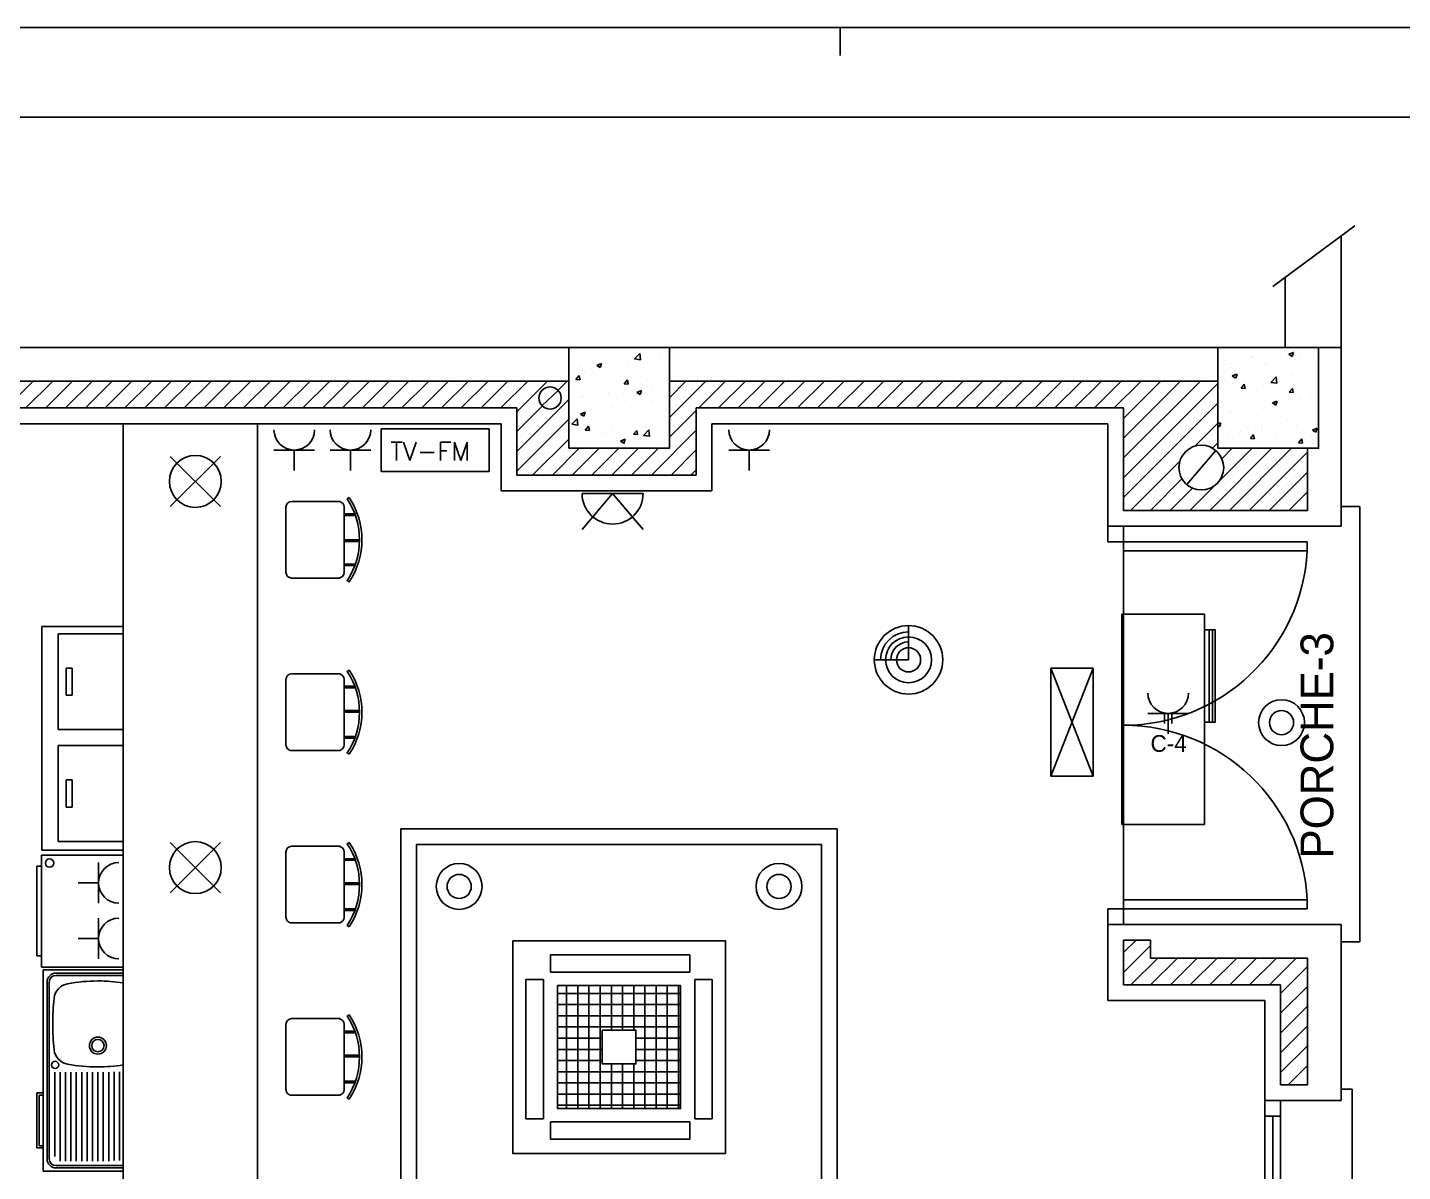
# Model space of a CAD drawing. Extents: x 33.7 to 63.4, y -76.7 to 11.5.
# Drawn here: x 50.15 to 56.29, y -29.2 to -24.09 of the extents above; entities that cross this region are included whole.
import ezdxf

# ---------------------------------------------------------------- set-up
doc = ezdxf.new("R2010")
doc.units = 0
doc.header["$LTSCALE"] = 0.375
doc.layers.get('0').update_dxf_attribs({"linetype": 'CONTINUOUS'})
for name, color, linetype in [('AUX', 7, 'CONTINUOUS'), ('CARPINTERIA', 44, 'CONTINUOUS'), ('COTAS', 2, 'CONTINUOUS'), ('ESCAYOLA', 2, 'CONTINUOUS'), ('FORMATO', 3, 'CONTINUOUS'), ('INSONORIZACION', 43, 'CONTINUOUS'), ('MUEBLES', 1, 'CONTINUOUS'), ('MUROS', 3, 'CONTINUOUS'), ('PILARES', 2, 'CONTINUOUS'), ('TEXTOS', 2, 'CONTINUOUS')]:
    doc.layers.add(name, color=color, linetype=linetype)
doc.styles.add('ESTANDAR', font='txt')
doc.styles.add('SANSSERIF', font='UNIV.SHX')
doc.styles.add('SIMPLEX', font='SIMPLEX', dxfattribs={"width": 0.75, "height": 9.162601})

# ---------------------------------------------------------------- blocks, each defined once
blk = doc.blocks.new('TABUBONI')
at = {"layer": 'MUEBLES'}
for p, q in [((-0.1156, 0.3076), (-0.1156, 0.2601)), ((-0.1083, 0.3103), (-0.1083, 0.2601)), ((-0.0077, 0.2601), (-0.0077, 0.3286)), ((-0.0004, 0.2601), (-0.0004, 0.3287)), ((0.1083, 0.3103), (0.1083, 0.2601)), ((0.1156, 0.3076), (0.1156, 0.2601)), ((-0.1454, 0.2601), (0.1454, 0.2601)), ((-0.1711, 0.2425), (-0.1711, 0.1301)), ((0.1711, 0.1301), (0.1711, 0.2425)), ((-0.1711, 0.1301), (-0.1711, 0.0257)), ((0.1711, 0.0257), (0.1711, 0.1301)), ((-0.1454, 0), (0.1454, 0))]:
    blk.add_line(p, q, dxfattribs=at)
blk.add_lwpolyline([(0.1882, 0.2823, 0.302776), (-0.1882, 0.2823), (-0.1823, 0.2735, -0.302776), (0.1823, 0.2735)], format="xyb", close=True, dxfattribs=at)
for centre, start, end in [((-0.1454, 0.2345), 90, 180), ((0.1454, 0.2345), 0, 90), ((-0.1454, 0.0257), 180, 270), ((0.1454, 0.0257), 270, 360)]:
    blk.add_arc(centre, 0.0257, start, end, dxfattribs=at)
blk = doc.blocks.new('*X30')
at = {"color": 0}
for p, q in [((164.0457, 141.1531), (164.1657, 141.2731)), ((164.1341, 141.1531), (164.2541, 141.2731)), ((164.2225, 141.1531), (164.3425, 141.2731)), ((164.3109, 141.1531), (164.4309, 141.2731)), ((164.3993, 141.1531), (164.5193, 141.2731)), ((164.4877, 141.1531), (164.6077, 141.2731)), ((164.576, 141.1531), (164.696, 141.2731)), ((164.6644, 141.1531), (164.7844, 141.2731)), ((164.7528, 141.1531), (164.8728, 141.2731)), ((164.8412, 141.1531), (164.9612, 141.2731)), ((164.9296, 141.1531), (165.0496, 141.2731)), ((165.018, 141.1531), (165.138, 141.2731)), ((165.1064, 141.1531), (165.2264, 141.2731)), ((165.1948, 141.1531), (165.3148, 141.2731)), ((165.2831, 141.1531), (165.4031, 141.2731)), ((165.3715, 141.1531), (165.4915, 141.2731)), ((165.4599, 141.1531), (165.5799, 141.2731)), ((165.5483, 141.1531), (165.6683, 141.2731)), ((165.6367, 141.1531), (165.7567, 141.2731)), ((165.7251, 141.1531), (165.8451, 141.2731)), ((165.8135, 141.1531), (165.9335, 141.2731)), ((165.9019, 141.1531), (166.0219, 141.2731)), ((165.9903, 141.1531), (166.1103, 141.2731)), ((166.0786, 141.1531), (166.1986, 141.2731)), ((166.167, 141.1531), (166.287, 141.2731)), ((166.2554, 141.1531), (166.3754, 141.2731)), ((166.3267, 141.136), (166.4638, 141.2731)), ((166.5113, 141.2322), (166.5522, 141.2731)), ((167.0085, 141.1991), (167.0825, 141.2731)), ((167.0085, 141.1107), (167.1709, 141.2731)), ((167.1393, 141.1531), (167.2593, 141.2731)), ((167.2277, 141.1531), (167.3477, 141.2731)), ((167.3161, 141.1531), (167.4361, 141.2731)), ((167.4045, 141.1531), (167.5245, 141.2731)), ((167.4929, 141.1531), (167.6129, 141.2731)), ((167.5812, 141.1531), (167.7012, 141.2731)), ((167.6696, 141.1531), (167.7896, 141.2731)), ((167.758, 141.1531), (167.878, 141.2731)), ((167.8464, 141.1531), (167.9664, 141.2731)), ((167.9348, 141.1531), (168.0548, 141.2731)), ((168.0232, 141.1531), (168.1432, 141.2731)), ((168.1116, 141.1531), (168.2316, 141.2731)), ((168.2, 141.1531), (168.32, 141.2731)), ((168.2884, 141.1531), (168.4084, 141.2731)), ((168.3767, 141.1531), (168.4967, 141.2731)), ((168.4651, 141.1531), (168.5851, 141.2731)), ((168.5535, 141.1531), (168.6735, 141.2731)), ((168.6419, 141.1531), (168.7619, 141.2731)), ((168.7303, 141.1531), (168.8503, 141.2731)), ((168.8187, 141.1531), (168.9387, 141.2731)), ((168.9071, 141.1531), (169.0271, 141.2731)), ((168.9955, 141.1531), (169.1155, 141.2731)), ((169.0376, 141.1069), (169.2038, 141.2731)), ((169.0376, 141.0185), (169.2922, 141.2731)), ((169.0376, 140.9301), (169.3806, 141.2731)), ((169.0376, 140.8417), (169.4585, 141.2626)), ((166.3267, 140.9593), (166.5585, 141.1911)), ((166.3267, 141.0476), (166.4406, 141.1615)), ((169.0376, 140.7533), (169.4585, 141.1742)), ((166.3267, 140.8709), (166.5585, 141.1027)), ((167.0085, 141.0223), (167.1285, 141.1423)), ((166.9277, 140.8531), (167.1285, 141.054)), ((169.3553, 140.9827), (169.4585, 141.0859)), ((166.3974, 140.8531), (166.5585, 141.0143)), ((166.4857, 140.8531), (166.6057, 140.9731)), ((166.5741, 140.8531), (166.6941, 140.9731)), ((166.6625, 140.8531), (166.7825, 140.9731)), ((166.7509, 140.8531), (166.8709, 140.9731)), ((166.8393, 140.8531), (166.9593, 140.9731)), ((169.422, 140.6958), (169.6993, 140.9731)), ((169.4345, 140.9735), (169.4585, 140.9975)), ((169.463, 140.8252), (169.611, 140.9731)), ((169.4762, 140.9267), (169.5226, 140.9731)), ((169.5104, 140.6958), (169.7877, 140.9731)), ((167.0161, 140.8531), (167.1285, 140.9656)), ((169.0684, 140.6958), (169.2887, 140.9161)), ((169.5987, 140.6958), (169.8585, 140.9555)), ((167.1045, 140.8531), (167.1285, 140.8772)), ((169.6871, 140.6958), (169.8585, 140.8671)), ((169.1568, 140.6958), (169.2979, 140.8368)), ((169.2452, 140.6958), (169.3446, 140.7952)), ((169.3336, 140.6958), (169.4462, 140.8083)), ((169.7755, 140.6958), (169.8585, 140.7788)), ((169.0376, 138.7204), (169.093, 138.7758)), ((169.0376, 138.632), (169.1576, 138.752)), ((169.0697, 138.5758), (169.1897, 138.6958)), ((169.1581, 138.5758), (169.2781, 138.6958)), ((169.2465, 138.5758), (169.3665, 138.6958)), ((169.3349, 138.5758), (169.4549, 138.6958)), ((169.4233, 138.5758), (169.5433, 138.6958)), ((169.5117, 138.5758), (169.6317, 138.6958)), ((169.6001, 138.5758), (169.7201, 138.6958)), ((169.6885, 138.5758), (169.8085, 138.6958)), ((169.7385, 138.5374), (169.8585, 138.6574)), ((169.7385, 138.449), (169.8585, 138.569)), ((169.7385, 138.3607), (169.8585, 138.4807)), ((169.7385, 138.2723), (169.8585, 138.3923)), ((169.7385, 138.1839), (169.8585, 138.3039)), ((169.7725, 138.1294), (169.8585, 138.2155))]:
    blk.add_line(p, q, dxfattribs=at)
blk = doc.blocks.new('*X19')
at = {"color": 0}
for p, q in [((166.5585, 141.4183), (166.5597, 141.4181)), ((166.5598, 141.418), (166.5592, 141.4231)), ((166.7238, 141.4165), (166.7238, 141.4165)), ((166.8531, 141.3726), (166.8765, 141.3969)), ((166.8799, 141.3683), (166.8766, 141.3968)), ((169.775, 141.3931), (169.796, 141.4011)), ((169.79, 141.3829), (169.7961, 141.401)), ((169.7975, 141.4048), (169.7975, 141.4048)), ((169.8726, 141.4147), (169.8726, 141.4147)), ((166.6691, 141.3536), (166.6691, 141.3536)), ((166.684, 141.3437), (166.705, 141.3518)), ((166.684, 141.3437), (166.6989, 141.3336)), ((166.6991, 141.3335), (166.7051, 141.3516)), ((166.7611, 141.3558), (166.7611, 141.3558)), ((166.7957, 141.3507), (166.7957, 141.3507)), ((166.8193, 141.3365), (166.8193, 141.3365)), ((166.8293, 141.3469), (166.8293, 141.3469)), ((166.8531, 141.3726), (166.8798, 141.3684)), ((166.9126, 141.375), (166.9126, 141.375)), ((166.9706, 141.3807), (166.9706, 141.3807)), ((166.9894, 141.3401), (166.9894, 141.3401)), ((169.4944, 141.3649), (169.4944, 141.3649)), ((169.5146, 141.3508), (169.5146, 141.3508)), ((169.608, 141.3798), (169.608, 141.3798)), ((169.6115, 141.3843), (169.6115, 141.3843)), ((169.6663, 141.3525), (169.6663, 141.3525)), ((169.6747, 141.344), (169.6747, 141.344)), ((169.7087, 141.3463), (169.7087, 141.3463)), ((169.7716, 141.3776), (169.7716, 141.3776)), ((169.775, 141.3931), (169.7899, 141.383)), ((169.8221, 141.375), (169.8221, 141.375)), ((169.8349, 141.3373), (169.8349, 141.3373)), ((169.8836, 141.3763), (169.8836, 141.3763)), ((166.591, 141.2803), (166.6055, 141.2976)), ((166.591, 141.2803), (166.6089, 141.2788)), ((166.609, 141.2786), (166.6056, 141.2974)), ((166.6071, 141.3347), (166.6071, 141.3347)), ((166.6207, 141.3206), (166.6207, 141.3206)), ((166.6306, 141.3117), (166.6306, 141.3117)), ((166.7057, 141.3215), (166.7057, 141.3215)), ((166.8062, 141.2615), (166.8206, 141.2787)), ((166.8242, 141.2598), (166.8207, 141.2786)), ((166.909, 141.2751), (166.909, 141.2751)), ((169.5148, 141.3333), (169.5148, 141.3333)), ((169.5229, 141.2963), (169.5439, 141.3044)), ((169.5229, 141.2963), (169.5378, 141.2862)), ((169.5337, 141.3163), (169.5337, 141.3163)), ((169.538, 141.2861), (169.544, 141.3042)), ((169.6949, 141.2676), (169.7183, 141.2919)), ((169.7217, 141.2633), (169.7184, 141.2918)), ((169.7186, 141.2865), (169.7186, 141.2865)), ((169.7937, 141.2964), (169.7937, 141.2964)), ((169.8185, 141.2751), (169.8185, 141.2751)), ((169.9073, 141.3113), (169.9073, 141.3113)), ((166.6034, 141.2348), (166.6034, 141.2348)), ((166.7353, 141.2157), (166.7353, 141.2157)), ((166.7404, 141.2182), (166.7404, 141.2182)), ((166.7574, 141.2559), (166.7574, 141.2559)), ((166.8062, 141.2615), (166.8241, 141.2599)), ((166.8631, 141.2229), (166.8841, 141.231)), ((166.8631, 141.2229), (166.878, 141.2128)), ((166.8781, 141.2127), (166.8842, 141.2308)), ((166.9103, 141.2457), (166.9103, 141.2457)), ((166.9298, 141.2431), (166.9298, 141.2431)), ((167.0049, 141.253), (167.0049, 141.253)), ((169.5111, 141.2334), (169.5111, 141.2334)), ((169.5291, 141.2615), (169.5291, 141.2615)), ((169.5518, 141.2318), (169.5518, 141.2318)), ((169.5619, 141.2424), (169.5763, 141.2597)), ((169.5619, 141.2424), (169.5798, 141.2409)), ((169.5799, 141.2407), (169.5764, 141.2595)), ((169.6626, 141.2526), (169.6626, 141.2526)), ((169.6949, 141.2676), (169.7216, 141.2634)), ((169.7119, 141.2251), (169.7119, 141.2251)), ((169.777, 141.2236), (169.7915, 141.2408)), ((169.777, 141.2236), (169.795, 141.222)), ((169.7951, 141.2219), (169.7916, 141.2407)), ((169.8721, 141.2183), (169.8721, 141.2183)), ((166.5603, 141.1856), (166.5603, 141.1856)), ((166.6107, 141.2003), (166.6107, 141.2003)), ((166.6267, 141.2032), (166.6267, 141.2032)), ((166.674, 141.16), (166.674, 141.16)), ((166.7538, 141.1561), (166.7538, 141.1561)), ((166.7709, 141.1936), (166.7709, 141.1936)), ((166.8341, 141.1533), (166.8341, 141.1533)), ((166.9053, 141.1753), (166.9053, 141.1753)), ((166.931, 141.1868), (166.931, 141.1868)), ((169.6396, 141.1681), (169.6396, 141.1681)), ((169.659, 141.1527), (169.659, 141.1527)), ((169.6963, 141.1673), (169.6963, 141.1673)), ((169.702, 141.1755), (169.723, 141.1836)), ((169.702, 141.1755), (169.7169, 141.1654)), ((169.7147, 141.178), (169.7147, 141.178)), ((169.717, 141.1653), (169.7231, 141.1834)), ((169.8148, 141.1752), (169.8148, 141.1752)), ((169.8284, 141.193), (169.8284, 141.193)), ((169.8712, 141.1973), (169.8712, 141.1973)), ((166.5727, 141.0803), (166.5961, 141.1047)), ((166.5995, 141.0761), (166.5962, 141.1046)), ((166.5998, 141.1349), (166.5998, 141.1349)), ((166.611, 141.1261), (166.632, 141.1342)), ((166.611, 141.1261), (166.626, 141.1161)), ((166.6261, 141.1159), (166.6321, 141.1341)), ((166.6614, 141.0999), (166.6614, 141.0999)), ((166.8509, 141.1248), (166.8509, 141.1248)), ((166.926, 141.1347), (166.926, 141.1347)), ((166.9943, 141.1465), (166.9943, 141.1465)), ((169.5075, 141.1335), (169.5075, 141.1335)), ((169.5213, 141.1373), (169.5213, 141.1373)), ((169.7682, 141.1014), (169.7682, 141.1014)), ((166.5727, 141.0803), (166.5994, 141.0762)), ((166.5961, 141.0351), (166.5961, 141.0351)), ((166.6326, 141.0547), (166.6471, 141.0719)), ((166.6326, 141.0547), (166.6506, 141.0531)), ((166.6507, 141.053), (166.6472, 141.0718)), ((166.7112, 141.0411), (166.7112, 141.0411)), ((166.7229, 141.0367), (166.7229, 141.0367)), ((166.7501, 141.0562), (166.7501, 141.0562)), ((166.8478, 141.0358), (166.8623, 141.0531)), ((166.8478, 141.0358), (166.8657, 141.0343)), ((166.8658, 141.0341), (166.8624, 141.053)), ((166.8713, 141.0343), (166.8713, 141.0343)), ((166.8929, 141.0307), (166.9163, 141.055)), ((166.8929, 141.0307), (166.9196, 141.0266)), ((166.8979, 141.0667), (166.8979, 141.0667)), ((166.9017, 141.0754), (166.9017, 141.0754)), ((166.9197, 141.0264), (166.9164, 141.0549)), ((166.9607, 141.0313), (166.9607, 141.0313)), ((169.4585, 141.082), (169.4709, 141.0868)), ((169.4585, 141.073), (169.4649, 141.0687)), ((169.465, 141.0685), (169.471, 141.0867)), ((169.4934, 141.0785), (169.4934, 141.0785)), ((169.5038, 141.0337), (169.5038, 141.0337)), ((169.5566, 141.0382), (169.5566, 141.0382)), ((169.5607, 141.0498), (169.5607, 141.0498)), ((169.5932, 141.0714), (169.5932, 141.0714)), ((169.6035, 141.0168), (169.618, 141.034)), ((169.6215, 141.0151), (169.6181, 141.0339)), ((169.6358, 141.0597), (169.6358, 141.0597)), ((169.6535, 141.0718), (169.6535, 141.0718)), ((169.6554, 141.0529), (169.6554, 141.0529)), ((169.7168, 141.0315), (169.7168, 141.0315)), ((169.7494, 141.0747), (169.7494, 141.0747)), ((169.8112, 141.0753), (169.8112, 141.0753)), ((169.8137, 141.065), (169.8137, 141.065)), ((169.8811, 141.0547), (169.9021, 141.0628)), ((169.8811, 141.0547), (169.896, 141.0447)), ((169.8961, 141.0445), (169.9022, 141.0627)), ((166.5825, 140.9815), (166.5825, 140.9815)), ((166.772, 141.0065), (166.772, 141.0065)), ((166.7901, 141.0054), (166.8111, 141.0134)), ((166.7901, 141.0054), (166.805, 140.9953)), ((166.8051, 140.9952), (166.8112, 141.0133)), ((166.8471, 141.0164), (166.8471, 141.0164)), ((166.898, 140.9755), (166.898, 140.9755)), ((166.9698, 141.0008), (166.9698, 141.0008)), ((169.6035, 141.0168), (169.6214, 141.0152)), ((169.8075, 140.9755), (169.8075, 140.9755)), ((169.8187, 140.9979), (169.8331, 141.0152)), ((169.8187, 140.9979), (169.8366, 140.9964)), ((169.8367, 140.9962), (169.8332, 141.015)), ((169.86, 140.9813), (169.86, 140.9813)), ((169.8769, 141.0247), (169.8769, 141.0247)), ((169.8827, 140.9964), (169.8827, 140.9964))]:
    blk.add_line(p, q, dxfattribs=at)
blk = doc.blocks.new('$HV090000')
at = {"color": 0}
for p, q in [((0, 0.07), (0.9, 0.07)), ((0.07, 0), (0.07, 0.07)), ((0.83, 0), (0.83, 0.07)), ((0, 0), (0.9, 0)), ((0.07, 0.035), (0.83, 0.035))]:
    blk.add_line(p, q, dxfattribs=at)
blk = doc.blocks.new('$V1090000180000340002S')
at = {"color": 0}
for p, q in [((-0.05, 0.34), (-0.05, 0.39)), ((-0.05, 0.39), (1.85, 0.39)), ((1.85, 0.39), (1.85, 0.34)), ((0, 0.34), (0, 0.34)), ((1.8, 0.34), (1.8, 0.34)), ((0.9, 0.17), (0.9, -0.1))]:
    blk.add_line(p, q, dxfattribs=at)
at = {"color": 0, "invisible_edges": 15}
blk.add_3dface([(0, 0), (1.8, 0), (1.8, 0.34), (0, 0.34)], dxfattribs=at)
at = {"color": 0}
for p in [(0, 0), (0.9, 0)]:
    blk.add_blockref('$HV090000', p, dxfattribs=at)
blk = doc.blocks.new('$HO08200007N')
at = {"color": 0}
for p, q in [((0.07, 0), (0.07, 0.82)), ((0.07, 0.82), (0.11, 0.82)), ((0.11, 0.82), (0.11, 0)), ((0, 0), (0.07, 0)), ((0.07, 0), (0.07, -0.07)), ((0.11, 0), (0.07, 0)), ((0.07, -0.07), (0, -0.07))]:
    blk.add_line(p, q, dxfattribs=at)
blk.add_arc((0.0682, -0.0008), 0.8218, 0.05246, 87.08334, dxfattribs=at)
blk = doc.blocks.new('$D108200007N08215000N')
at = {"color": 0}
for p, q in [((0, 0.15), (0, 0.15)), ((1.78, 0.15), (1.78, 0.15)), ((0, 0), (0, 0)), ((1.78, 0), (1.78, 0))]:
    blk.add_line(p, q, dxfattribs=at)
at = {"color": 0, "invisible_edges": 15}
blk.add_3dface([(0, 0), (1.78, 0), (1.78, 0.15), (0, 0.15)], dxfattribs=at)
at = {"color": 0}
blk.add_blockref('$HO08200007N', (0, 0.15), dxfattribs=at)
at = {"color": 0, "xscale": -1}
blk.add_blockref('$HO08200007N', (1.78, 0.15), dxfattribs=at)
blk = doc.blocks.new('ELPLV')
at = {"linetype": 'Continuous'}
for radius in [0.205, 0.108]:
    blk.add_circle((0, 0), radius, dxfattribs=at)
blk = doc.blocks.new('ELENC4')
at = {"linetype": 'Continuous'}
for p, q in [((-0.182, 0.182), (0.182, 0.182)), ((-0.033, 0.185), (-0.033, 0.093)), ((0, 0), (0, 0.182)), ((0.033, 0.185), (0.033, 0.093))]:
    blk.add_line(p, q, dxfattribs=at)
blk.add_arc((0, 0.364), 0.182, 180, 0, dxfattribs=at)
blk = doc.blocks.new('ELLUF')
at = {"linetype": 'Continuous'}
for p, q in [((-0.482, -0.19), (-0.482, 0.19)), ((-0.482, 0.19), (0.482, 0.19)), ((-0.482, 0.19), (0.482, -0.19)), ((-0.482, -0.19), (0.482, 0.19)), ((0.482, 0.19), (0.482, -0.19)), ((0.482, -0.19), (-0.482, -0.19))]:
    blk.add_line(p, q, dxfattribs=at)
blk = doc.blocks.new('ELENC2')
at = {"linetype": 'Continuous'}
for p, q in [((-0.181818, 0.181818), (0.181818, 0.181818)), ((0, 0.181818), (0, 0))]:
    blk.add_line(p, q, dxfattribs=at)
blk.add_arc((0, 0.363636), 0.181818, 180, 0, dxfattribs=at)
blk = doc.blocks.new('ELLUA')
at = {"linetype": 'Continuous'}
for p, q in [((-0.273, 0.322), (0, 0)), ((0, 0), (0.273, 0.322)), ((-0.273, 0), (0.273, 0))]:
    blk.add_line(p, q, dxfattribs=at)
blk.add_arc((0, 0), 0.273, 0, 180, dxfattribs=at)
blk = doc.blocks.new('ELTVFM')
at = {"linetype": 'Continuous'}
for p, q in [((-0.482, -0.38), (-0.482, 0)), ((-0.482, 0), (0.482, 0)), ((0.482, 0), (0.482, -0.38)), ((0.482, -0.38), (-0.482, -0.38))]:
    blk.add_line(p, q, dxfattribs=at)
at = {"linetype": 'Continuous', "style": 'SIMPLEX'}
blk.add_text('TV-FM', height=0.1636, dxfattribs=at).set_placement((-0.401, -0.283))
blk = doc.blocks.new('*X62')
at = {"color": 0}
for p, q in [((9.7094, 7.7), (10.2594, 7.7)), ((9.75, 7.1649), (9.75, 7.7149)), ((9.8, 7.1649), (9.8, 7.7149)), ((9.85, 7.1649), (9.85, 7.7149)), ((9.9, 7.1649), (9.9, 7.7149)), ((9.95, 7.5149), (9.95, 7.7149)), ((10, 7.5149), (10, 7.7149)), ((10.05, 7.5149), (10.05, 7.7149)), ((10.1, 7.1649), (10.1, 7.7149)), ((10.15, 7.1649), (10.15, 7.7149)), ((10.2, 7.1649), (10.2, 7.7149)), ((10.25, 7.1649), (10.25, 7.7149)), ((9.7094, 7.65), (10.2594, 7.65)), ((9.7094, 7.6), (10.2594, 7.6)), ((9.7094, 7.55), (10.2594, 7.55)), ((9.7094, 7.5), (9.9094, 7.5)), ((10.0594, 7.5), (10.2594, 7.5)), ((9.7094, 7.45), (9.9094, 7.45)), ((10.0594, 7.45), (10.2594, 7.45)), ((9.7094, 7.4), (9.9094, 7.4)), ((10.0594, 7.4), (10.2594, 7.4)), ((9.7094, 7.35), (10.2594, 7.35)), ((9.95, 7.1649), (9.95, 7.3649)), ((10, 7.1649), (10, 7.3649)), ((10.05, 7.1649), (10.05, 7.3649)), ((9.7094, 7.3), (10.2594, 7.3)), ((9.7094, 7.25), (10.2594, 7.25)), ((9.7094, 7.2), (10.2594, 7.2))]:
    blk.add_line(p, q, dxfattribs=at)
blk = doc.blocks.new('ELLU1')
at = {"linetype": 'Continuous'}
for p, q in [((-0.224, -0.224), (0.224, 0.224)), ((-0.224, 0.224), (0.224, -0.224))]:
    blk.add_line(p, q, dxfattribs=at)
blk.add_circle((0, 0), 0.232, dxfattribs=at)

msp = doc.modelspace()

# ---------------------------------------------------------------- linework, layer by layer
at = {"layer": 'AUX'}
for p, q in [((52.4433, -25.7777), (52.5163, -25.7093)), ((55.3242, -26.1303), (55.454, -25.9782)), ((56.0132, -26.2274), (56.0967, -26.2274)), ((56.0967, -26.2274), (56.0967, -28.1725)), ((56.0967, -28.1725), (56.0132, -28.1725))]:
    msp.add_line(p, q, dxfattribs=at)
for centre, radius in [((52.4798, -25.7435), 0.05), ((55.3891, -26.0542), 0.1)]:
    msp.add_circle(centre, radius, dxfattribs=at)
at = {"layer": 'CARPINTERIA'}
msp.add_line((55.0423, -26.4255), (55.0423, -27.9855), dxfattribs=at)
at = {"layer": 'COTAS', "color": 2}
msp.add_lwpolyline([(52.3134, -28.1683), (53.263, -28.1683), (53.263, -29.1179), (52.3134, -29.1179)], close=True, dxfattribs=at)
at = {"layer": 'ESCAYOLA', "color": 1}
for points in [[(53.7632, -27.6681), (51.8132, -27.6681), (51.8132, -29.6181), (53.7632, -29.6181)], [(53.6932, -27.7381), (51.8832, -27.7381), (51.8832, -29.5481), (53.6932, -29.5481)]]:
    msp.add_lwpolyline(points, close=True, dxfattribs=at)
at = {"layer": 'FORMATO', "color": 7, "linetype": 'ByBlock'}
msp.add_line((53.7764, -24.2133), (53.7764, -24.0883), dxfattribs=at)
msp.add_lwpolyline([(33.6764, -45.0883), (33.6764, -24.0883), (63.3764, -24.0883), (63.3764, -45.0883), (33.6764, -45.0883)], dxfattribs=at)
at = {"layer": 'FORMATO', "linetype": 'ByBlock'}
msp.add_lwpolyline([(34.6764, -44.6883), (34.6764, -24.4883), (62.9764, -24.4883), (62.9764, -44.6883), (34.6764, -44.6883)], dxfattribs=at)
at = {"layer": 'MUEBLES'}
for p, q in [((50.5732, -25.8581), (50.5732, -30.5285)), ((50.5732, -25.8581), (50.5732, -31.9581)), ((51.1732, -25.8581), (50.5732, -25.8581)), ((51.1732, -25.8581), (51.1732, -31.9581)), ((50.2103, -26.7639), (50.2103, -27.7639)), ((50.5732, -26.7639), (50.2103, -26.7639)), ((50.5732, -26.7963), (50.2831, -26.7963)), ((50.2831, -26.7963), (50.2831, -27.2246)), ((50.3178, -26.9499), (50.3178, -27.0709)), ((50.345, -26.9499), (50.3178, -26.9499)), ((50.345, -27.0709), (50.345, -26.9499)), ((50.3178, -27.0709), (50.345, -27.0709)), ((50.2831, -27.2246), (50.5732, -27.2246)), ((50.5732, -27.2963), (50.2831, -27.2963)), ((50.2831, -27.2963), (50.2831, -27.7246)), ((50.5732, -27.2963), (50.2831, -27.2963)), ((50.2831, -27.2963), (50.2831, -27.7246)), ((50.3178, -27.4499), (50.3178, -27.5709)), ((50.345, -27.4499), (50.3178, -27.4499)), ((50.345, -27.4499), (50.3178, -27.4499)), ((50.3178, -27.4499), (50.3178, -27.5709)), ((50.345, -27.5709), (50.345, -27.4499)), ((50.345, -27.5709), (50.345, -27.4499)), ((50.3178, -27.5709), (50.345, -27.5709)), ((50.3178, -27.5709), (50.345, -27.5709)), ((50.2831, -27.7246), (50.5732, -27.7246)), ((50.2831, -27.7246), (50.5732, -27.7246)), ((50.2079, -27.7856), (50.2079, -28.2856)), ((50.5732, -27.7856), (50.2079, -27.7856)), ((50.2103, -27.7639), (50.5732, -27.7639)), ((50.1879, -27.8356), (50.1879, -28.2356)), ((50.1879, -27.8356), (50.2079, -27.8356)), ((50.1879, -28.2356), (50.2079, -28.2356)), ((50.2079, -28.2856), (50.5732, -28.2856)), ((50.215, -29.1977), (50.215, -28.2977)), ((50.215, -28.2977), (50.5732, -28.2977)), ((50.273, -28.3127), (50.5732, -28.3127)), ((50.233, -29.1427), (50.233, -28.3527)), ((50.243, -29.1427), (50.243, -28.3527)), ((50.273, -28.3227), (50.5732, -28.3227)), ((50.2672, -28.7557), (50.2672, -29.1324)), ((50.2913, -28.7557), (50.2913, -29.1527)), ((50.3154, -28.7557), (50.3154, -29.1527)), ((50.3395, -28.7557), (50.3395, -29.1527)), ((50.3636, -28.7557), (50.3636, -29.1527)), ((50.3877, -28.7557), (50.3877, -29.1527)), ((50.4118, -28.7557), (50.4118, -29.1527)), ((50.4359, -28.7557), (50.4359, -29.1527)), ((50.4601, -28.7557), (50.4601, -29.1527)), ((50.4842, -28.7557), (50.4842, -29.1527)), ((50.5083, -28.7557), (50.5083, -29.1527)), ((50.5324, -28.7535), (50.5324, -29.1505)), ((50.5565, -28.7535), (50.5565, -29.1505)), ((50.1875, -28.8481), (50.215, -28.8481)), ((50.1875, -29.0936), (50.1875, -28.8481)), ((50.1975, -28.8581), (50.215, -28.8581)), ((50.1975, -29.0836), (50.1975, -28.8581)), ((50.215, -28.8481), (50.215, -29.0936)), ((50.215, -29.0936), (50.1875, -29.0936)), ((50.215, -29.0836), (50.1975, -29.0836)), ((50.5732, -29.1727), (50.273, -29.1727)), ((50.215, -29.1977), (50.5732, -29.1977)), ((50.5732, -29.1827), (50.273, -29.1827))]:
    msp.add_line(p, q, dxfattribs=at)
for centre, radius in [((50.2439, -27.821), 0.0186), ((50.46, -28.6367), 0.038), ((50.46, -28.6367), 0.0275), ((50.2688, -28.7229), 0.0162)]:
    msp.add_circle(centre, radius, dxfattribs=at)
for centre, radius, start, end in [((50.273, -28.3527), 0.04, 90, 180), ((50.273, -28.3527), 0.03, 90, 180), ((50.3384, -28.4338), 0.075, 100.38124, 172.77), ((50.46, -29.0977), 0.75, 90, 100.38124), ((50.46, -29.0977), 0.75, 81.32061, 90), ((51.3771, -28.5397), 1.119, 174.08223, 180.00097), ((51.3771, -28.5397), 1.119, 179.99903, 185.91777), ((50.3384, -28.6457), 0.075, 187.23, 259.61876), ((50.46, -27.9817), 0.75, 259.61876, 270), ((50.46, -27.9817), 0.75, 270, 278.67939), ((50.273, -29.1427), 0.04, 180, 270), ((50.273, -29.1427), 0.03, 180, 270)]:
    msp.add_arc(centre, radius, start, end, dxfattribs=at)
at = {"layer": 'MUROS'}
for p, q in [((55.7087, -25.2453), (56.0745, -24.9736)), ((56.0132, -25.0191), (56.0132, -26.3155)), ((55.7632, -25.2048), (55.7632, -25.5181)), ((48.8632, -25.5181), (52.5632, -25.5181)), ((53.0132, -25.5181), (55.4632, -25.5181)), ((55.9132, -25.5181), (56.0132, -25.5181)), ((48.7132, -25.6681), (52.5632, -25.6681)), ((53.0132, -25.6681), (55.4632, -25.6681)), ((48.5932, -25.7881), (52.3314, -25.7881)), ((52.3314, -25.7881), (52.3314, -26.0881)), ((55.0423, -25.7881), (53.1332, -25.7881)), ((53.1332, -25.7881), (53.1332, -26.0881)), ((55.0423, -25.7881), (55.0423, -26.2455)), ((49.0532, -25.8581), (52.2614, -25.8581)), ((52.2614, -25.8581), (52.2614, -26.1581)), ((54.9723, -25.8581), (53.2032, -25.8581)), ((53.2032, -25.8581), (53.2032, -26.1581)), ((54.9723, -26.3155), (54.9723, -25.8581)), ((55.8632, -25.9681), (55.8632, -26.2455)), ((52.3314, -26.0881), (53.1332, -26.0881)), ((52.2614, -26.1581), (53.2032, -26.1581)), ((55.0423, -26.2455), (55.8632, -26.2455)), ((54.9723, -26.3155), (56.0132, -26.3155)), ((54.9723, -28.4355), (54.9723, -28.0955)), ((56.0132, -28.0955), (54.9723, -28.0955)), ((56.0132, -28.0955), (56.0132, -28.8818)), ((55.0423, -28.1655), (55.1623, -28.1655)), ((55.0423, -28.3655), (55.0423, -28.1655)), ((55.1623, -28.2455), (55.1623, -28.1655)), ((55.8632, -28.2455), (55.1623, -28.2455)), ((55.8632, -28.2455), (55.8632, -28.8118)), ((55.0423, -28.3655), (55.7432, -28.3655)), ((55.7432, -28.3655), (55.7432, -28.8118)), ((55.6732, -28.4355), (54.9723, -28.4355)), ((55.6732, -28.4355), (55.6732, -28.8818)), ((55.7432, -28.8118), (55.8632, -28.8118)), ((55.6732, -28.8818), (56.0132, -28.8818))]:
    msp.add_line(p, q, dxfattribs=at)
at = {"layer": 'PILARES'}
for points in [[(52.5632, -25.9681), (53.0132, -25.9681), (53.0132, -25.5181), (52.5632, -25.5181)], [(55.4632, -25.9681), (55.9132, -25.9681), (55.9132, -25.5181), (55.4632, -25.5181)]]:
    msp.add_lwpolyline(points, close=True, dxfattribs=at)
at = {"layer": 'TEXTOS'}
for p, q in [((55.0338, -27.6489), (55.0338, -26.7089)), ((55.4038, -26.7089), (55.0338, -26.7089)), ((55.4038, -27.6489), (55.4038, -26.7089)), ((54.0813, -26.9131), (54.0813, -26.7602)), ((55.4038, -26.7786), (55.451, -26.7786)), ((55.4242, -27.1915), (55.4242, -26.7786)), ((55.4395, -27.1915), (55.4395, -26.7786)), ((55.451, -27.1915), (55.451, -26.7786)), ((54.0813, -26.9131), (53.9284, -26.9131)), ((55.4038, -27.1915), (55.451, -27.1915)), ((55.4038, -27.6489), (55.0338, -27.6489)), ((52.4822, -28.2313), (53.1042, -28.2313)), ((52.4822, -28.3091), (52.4822, -28.2313)), ((53.1042, -28.2313), (53.1042, -28.3091)), ((53.1042, -28.3091), (52.4822, -28.3091)), ((52.3721, -28.9637), (52.3721, -28.3417)), ((52.3721, -28.3417), (52.4499, -28.3417)), ((52.4499, -28.3417), (52.4499, -28.9637)), ((53.1266, -28.3417), (53.1266, -28.9637)), ((53.2043, -28.3417), (53.1266, -28.3417)), ((53.2043, -28.9637), (53.2043, -28.3417)), ((52.4499, -28.9637), (52.3721, -28.9637)), ((53.1042, -28.9771), (52.4822, -28.9771)), ((52.4822, -28.9771), (52.4822, -29.0549)), ((53.1042, -29.0549), (53.1042, -28.9771)), ((53.1266, -28.9637), (53.2043, -28.9637)), ((52.4822, -29.0549), (53.1042, -29.0549))]:
    msp.add_line(p, q, dxfattribs=at)
for points in [[(52.5133, -28.3682), (53.0631, -28.3682), (53.0631, -28.918), (52.5133, -28.918)], [(52.7133, -28.5681), (52.8632, -28.5681), (52.8632, -28.7181), (52.7133, -28.7181)]]:
    msp.add_lwpolyline(points, close=True, dxfattribs=at)
for radius in [0.1529, 0.1025, 0.054]:
    msp.add_circle((54.0813, -26.9131), radius, dxfattribs=at)
for radius in [0.1251, 0.0798]:
    msp.add_arc((54.0813, -26.9131), radius, 90, 180, dxfattribs=at)

# ---------------------------------------------------------------- block references
at = {"layer": 'CARPINTERIA', "rotation": 270}
for name, p in [('$D108200007N08215000N', (54.8923, -26.3155)), ('$V1090000180000340002S', (55.6732, -28.8818))]:
    msp.add_blockref(name, p, dxfattribs=at)
at = {"layer": 'INSONORIZACION'}
msp.add_blockref('*X30', (-113.9953, -166.9412), dxfattribs=at)
at = {"layer": 'MUEBLES', "xscale": -1, "rotation": 270}
msp.add_blockref('TABUBONI', (51.3, -26.3768), dxfattribs=at)
at = {"layer": 'MUEBLES', "rotation": 270}
for p in [(51.3, -27.1469), (51.3, -27.917), (51.3, -28.6872)]:
    msp.add_blockref('TABUBONI', p, dxfattribs=at)
at = {"layer": 'PILARES'}
msp.add_blockref('*X19', (-113.9953, -166.9412), dxfattribs=at)
at = {"layer": 'TEXTOS', "yscale": 0.5, "zscale": 0.5}
for name, p, xscale in [('ELENC2', (51.3374, -26.0669), -0.5), ('ELENC2', (51.5881, -26.0669), -0.5), ('ELTVFM', (51.9666, -25.8812), 0.5), ('ELENC2', (53.3693, -26.0669), -0.5), ('ELENC4', (55.2411, -27.2434), 0.5), ('ELPLV', (55.7475, -27.1936), 0.5), ('ELPLV', (52.0739, -27.9256), 0.5), ('ELPLV', (53.5026, -27.9256), -0.5)]:
    msp.add_blockref(name, p, dxfattribs=dict(at, xscale=xscale))
for name, p, xscale, rotation in [('ELLU1', (50.8953, -26.1161), -0.5, 270), ('ELLUA', (52.7593, -26.17), -0.5, 180), ('ELLUF', (54.8114, -27.1915), 0.5, 270), ('ELLU1', (50.8953, -27.8413), 0.5, 270), ('ELENC2', (50.3721, -27.9096), -0.5, 270), ('ELENC2', (50.3721, -28.1579), -0.5, 270)]:
    msp.add_blockref(name, p, dxfattribs=dict(at, xscale=xscale, rotation=rotation))
at = {"layer": 'TEXTOS', "extrusion": (0, 0, -1), "xscale": 0.9995565100069825, "yscale": 0.9995565100069967, "zscale": -0.9995565100069901, "rotation": 180}
msp.add_blockref('*X62', (-42.8082, -21.2065), dxfattribs=at)

# ---------------------------------------------------------------- texts
at = {"layer": 'TEXTOS', "color": 2, "style": 'SANSSERIF'}
msp.add_text('PORCHE-3', height=0.14635, rotation=90, dxfattribs=at).set_placement((55.9789, -27.8008))
at = {"layer": 'TEXTOS', "style": 'ESTANDAR'}
msp.add_text('C-4', height=0.075, dxfattribs=at).set_placement((55.1623, -27.3243))

doc.saveas('drawing.dxf')
